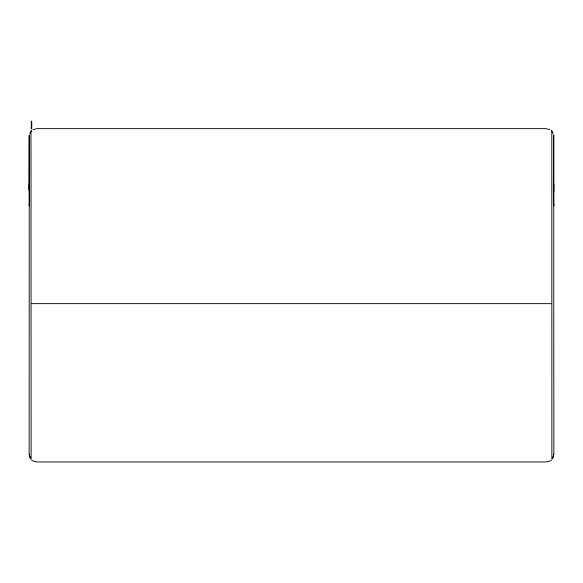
<?xml version="1.0" encoding="UTF-8"?>
<svg xmlns="http://www.w3.org/2000/svg" width="583" height="583" viewBox="0 0 583 583"><rect width="100%" height="100%" fill="white"/><g stroke="black" fill="none" stroke-linecap="round" stroke-linejoin="round"><path stroke-width="0.87" d="M29.15 189.584L29.274 135.118L29.157 454.128L30.207 458.041M551.868 459.185L551.81 131.168M553.843 191.239L553.85 183.747M553.843 136.48L553.719 135.067L553.843 454.128L552.793 458.041M553.843 454.128L552.706 458.194M29.733 133.842L31.19 131.168M31.358 130.891L31.613 130.446M552.006 131.175L553.267 133.842M551.387 460.162L548.69 461.488L546.016 461.962L36.984 461.962L34.31 461.488L31.613 460.162M33.071 129.696L36.984 128.646L546.016 128.646L549.929 129.696M31.613 303.648L551.387 303.648M30.994 131.175L31.132 459.338M551.387 130.446L551.642 130.891M30.294 458.194L29.157 454.128M29.15 183.747L29.157 191.239M553.697 136.48L553.697 204.378M29.303 136.48L29.303 204.378M31.278 121.257L31.271 128.646L31.744 128.646L31.744 121.432L31.278 121.257M553.843 204.378L553.726 205.741L553.843 204.378M29.281 205.792L29.157 204.378L29.274 205.741"/></g></svg>
